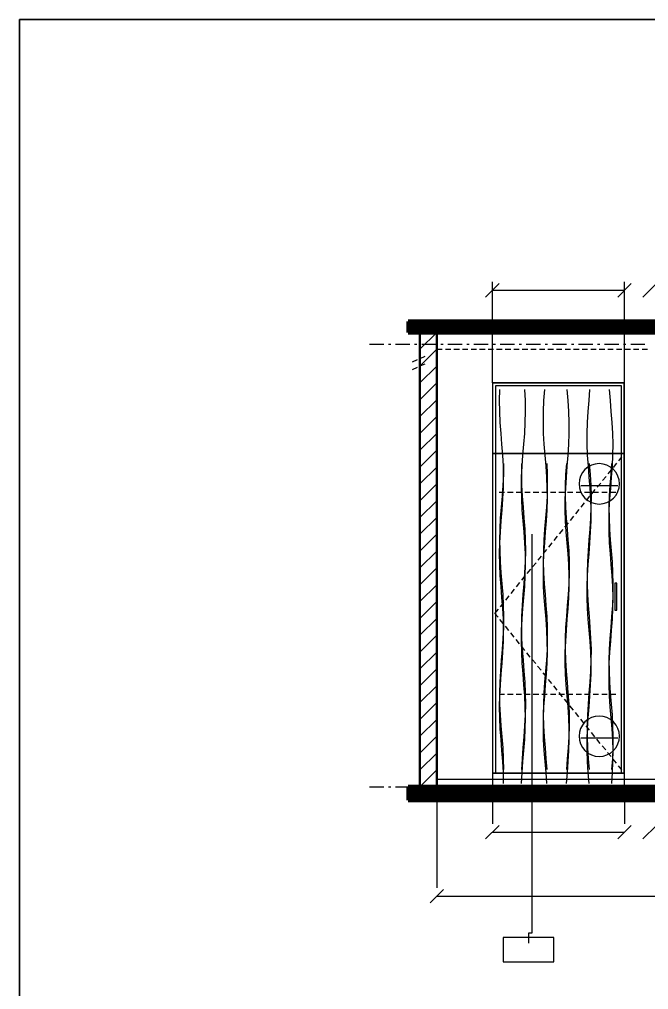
# Model space of a CAD drawing. Header units: millimetres. Extents: x -39780 to 216580, y 220 to 11660.
# Drawn here: x 100220 to 103958, y 5894 to 11660 of the extents above; entities that cross this region are included whole.
import ezdxf

# ---------------------------------------------------------------- set-up
doc = ezdxf.new("R2010")
doc.units = ezdxf.units.MM
for name, color, linetype, lineweight in [('AXIS', 8, 'CONTINUOUS', 9), ('BAND', 7, 'CONTINUOUS', 60), ('DETAIL', 7, 'CONTINUOUS', 18), ('DIM', 7, 'CONTINUOUS', 13), ('FRAME', 7, 'CONTINUOUS', 25), ('HATCH', 8, 'CONTINUOUS', 9), ('OPEN', 8, 'CONTINUOUS', 9), ('PENDING', 8, 'CONTINUOUS', 13), ('SYMBOL', 7, 'CONTINUOUS', 18), ('TAG', 7, 'CONTINUOUS', 13), ('WALL', 7, 'CONTINUOUS', 35), ('WOOD', 7, 'CONTINUOUS', 18)]:
    doc.layers.add(name, color=color, linetype=linetype, lineweight=lineweight)

msp = doc.modelspace()

# ---------------------------------------------------------------- linework, layer by layer
at = {"layer": 'AXIS'}
for p, q in [((102300, 9730), (102384.7, 9730)), ((102412.9, 9730), (102427, 9730)), ((102455.2, 9730), (102539.9, 9730)), ((102568.1, 9730), (102582.2, 9730)), ((102610.4, 9730), (102695.1, 9730)), ((102723.3, 9730), (102737.4, 9730)), ((102765.7, 9730), (102850.3, 9730)), ((102878.6, 9730), (102892.7, 9730)), ((102920.9, 9730), (103005.6, 9730)), ((103033.8, 9730), (103047.9, 9730)), ((103076.1, 9730), (103160.8, 9730)), ((103189, 9730), (103203.1, 9730)), ((103231.3, 9730), (103316, 9730)), ((103344.2, 9730), (103358.3, 9730)), ((103386.6, 9730), (103471.2, 9730)), ((103499.4, 9730), (103513.6, 9730)), ((103541.8, 9730), (103626.4, 9730)), ((103654.7, 9730), (103668.8, 9730)), ((103697, 9730), (103781.7, 9730)), ((103809.9, 9730), (103824, 9730)), ((103852.2, 9730), (103936.9, 9730)), ((102300, 7100), (102384.7, 7100)), ((102412.9, 7100), (102427, 7100)), ((102455.2, 7100), (102539.9, 7100)), ((102568.1, 7100), (102582.2, 7100)), ((102610.4, 7100), (102695.1, 7100)), ((102723.3, 7100), (102737.4, 7100)), ((102765.7, 7100), (102850.3, 7100)), ((102878.6, 7100), (102892.7, 7100)), ((102920.9, 7100), (103005.6, 7100)), ((103033.8, 7100), (103047.9, 7100)), ((103076.1, 7100), (103160.8, 7100)), ((103189, 7100), (103203.1, 7100)), ((103231.3, 7100), (103316, 7100)), ((103344.2, 7100), (103358.3, 7100)), ((103386.6, 7100), (103471.2, 7100)), ((103499.4, 7100), (103513.6, 7100)), ((103541.8, 7100), (103626.4, 7100)), ((103654.7, 7100), (103668.8, 7100)), ((103697, 7100), (103781.7, 7100)), ((103809.9, 7100), (103824, 7100)), ((103852.2, 7100), (103936.9, 7100))]:
    msp.add_line(p, q, dxfattribs=at)
at = {"layer": 'BAND'}
for p, q in [((108320, 9865), (102530, 9865)), ((102530, 9865), (102530, 9800)), ((102530, 9864), (108320, 9864)), ((102530, 9856), (108320, 9856)), ((102530, 9848), (108320, 9848)), ((102530, 9840), (108320, 9840)), ((102530, 9832), (108320, 9832)), ((102530, 9824), (108320, 9824)), ((102530, 9816), (108320, 9816)), ((102530, 9808), (108320, 9808)), ((102530, 9800), (108320, 9800)), ((102530, 9800), (108320, 9800)), ((102530, 7100), (108320, 7100)), ((108320, 7100), (102530, 7100)), ((102530, 7100), (102530, 7020)), ((102530, 7092), (108320, 7092)), ((102530, 7084), (108320, 7084)), ((102530, 7076), (108320, 7076)), ((102530, 7068), (108320, 7068)), ((102530, 7060), (108320, 7060)), ((102530, 7052), (108320, 7052)), ((102530, 7044), (108320, 7044)), ((102530, 7036), (108320, 7036)), ((102530, 7028), (108320, 7028)), ((102530, 7020), (108320, 7020)), ((102530, 7020), (108320, 7020))]:
    msp.add_line(p, q, dxfattribs=at)
at = {"layer": 'DETAIL'}
for p, q in [((103813.5, 9498.5), (103031.5, 9498.5)), ((103031.5, 9498.5), (103031.5, 9081.5)), ((103797, 9482), (103048, 9482)), ((103048, 9482), (103048, 7180)), ((103797, 7180), (103797, 9482)), ((103813.5, 9081.5), (103813.5, 9498.5)), ((103030, 9080), (103815, 9080)), ((103031.5, 9081.5), (103813.5, 9081.5)), ((103770.5, 8310), (103758.5, 8310)), ((103758.5, 8310), (103758.5, 8150)), ((103770.5, 8150), (103770.5, 8310)), ((103758.5, 8150), (103770.5, 8150)), ((103815, 7180), (103030, 7180)), ((103030, 7180), (103030, 7100)), ((103048, 7180), (103797, 7180)), ((103815, 7100), (103815, 7180)), ((102700, 7145), (108150, 7145)), ((103030, 7100), (103815, 7100))]:
    msp.add_line(p, q, dxfattribs=at)
at = {"layer": 'DIM'}
for p, q in [((102990, 10010), (103070, 10090)), ((103030, 9500), (103030, 10100)), ((103775, 10010), (103855, 10090)), ((103815, 9500), (103815, 10100)), ((103925, 10010), (104005, 10090)), ((103030, 10050), (103815, 10050)), ((102700, 7100), (102700, 6500)), ((103030, 7100), (103030, 6880)), ((103815, 7100), (103815, 6880)), ((102990, 6790), (103070, 6870)), ((103775, 6790), (103855, 6870)), ((103925, 6790), (104005, 6870)), ((103030, 6830), (103815, 6830)), ((102660, 6410), (102740, 6490)), ((102700, 6450), (108150, 6450))]:
    msp.add_line(p, q, dxfattribs=at)
at = {"layer": 'FRAME'}
for p, q in [((116580, 11660), (100220, 11660)), ((100220, 11660), (100220, 220))]:
    msp.add_line(p, q, dxfattribs=at)
at = {"layer": 'HATCH'}
for p, q in [((102600, 9700), (102700, 9800)), ((102600, 9600), (102700, 9700)), ((102600, 9500), (102700, 9600)), ((102600, 9400), (102700, 9500)), ((103073, 9395), (103074.4, 9460)), ((103226, 9395), (103222.9, 9460)), ((103336.5, 9395), (103341, 9460)), ((103479.9, 9395), (103474.7, 9460)), ((103604.4, 9395), (103609.7, 9460)), ((103731.2, 9395), (103726.6, 9460)), ((102600, 9300), (102700, 9400)), ((103074, 9330), (103073, 9395)), ((103227, 9330), (103226, 9395)), ((103333.7, 9330), (103336.5, 9395)), ((103484.2, 9330), (103479.9, 9395)), ((103599.3, 9330), (103604.4, 9395)), ((103736.5, 9330), (103731.2, 9395)), ((102600, 9200), (102700, 9300)), ((103077.2, 9265), (103074, 9330)), ((103225.6, 9265), (103227, 9330)), ((103333.1, 9265), (103333.7, 9330)), ((103486.6, 9265), (103484.2, 9330)), ((103595.3, 9265), (103599.3, 9330)), ((103741.5, 9265), (103736.5, 9330)), ((103081.9, 9200), (103077.2, 9265)), ((103222.1, 9200), (103225.6, 9265)), ((103334.9, 9200), (103333.1, 9265)), ((103486.8, 9200), (103486.6, 9265)), ((103593.2, 9200), (103595.3, 9265)), ((103745.2, 9200), (103741.5, 9265)), ((102600, 9100), (102700, 9200)), ((103087.2, 9135), (103081.9, 9200)), ((103217.2, 9135), (103222.1, 9200)), ((103338.7, 9135), (103334.9, 9200)), ((103484.6, 9135), (103486.8, 9200)), ((103593.4, 9135), (103593.2, 9200)), ((103746.9, 9135), (103745.2, 9200)), ((103092.1, 9070), (103087.2, 9135)), ((103211.9, 9070), (103217.2, 9135)), ((103343.7, 9070), (103338.7, 9135)), ((103480.5, 9070), (103484.6, 9135)), ((103596, 9070), (103593.4, 9135)), ((103746.3, 9070), (103746.9, 9135)), ((102600, 9000), (102700, 9100)), ((103095.6, 9005), (103092.1, 9070)), ((103207.2, 9005), (103211.9, 9070)), ((103349, 9005), (103343.7, 9070)), ((103475.4, 9005), (103480.5, 9070)), ((103600.3, 9005), (103596, 9070)), ((103743.4, 9005), (103746.3, 9070)), ((102600, 8900), (102700, 9000)), ((103097, 8940), (103095.6, 9005)), ((103097.5, 8956.5), (103098.5, 9021.5)), ((103204, 8940), (103207.2, 9005)), ((103204.5, 8956.5), (103205.5, 9021.5)), ((103353.5, 8940), (103349, 9005)), ((103357.8, 8956.5), (103355, 9021.5)), ((103467.4, 8956.5), (103471.7, 9021.5)), ((103470.2, 8940), (103475.4, 9005)), ((103605.5, 8940), (103600.3, 9005)), ((103612.2, 8956.5), (103607, 9021.5)), ((103735.1, 8956.5), (103740.4, 9021.5)), ((103738.9, 8940), (103743.4, 9005)), ((103094.4, 8891.5), (103097.5, 8956.5)), ((103096, 8875), (103097, 8940)), ((103203, 8875), (103204, 8940)), ((103205.9, 8891.5), (103204.5, 8956.5)), ((103356.3, 8875), (103353.5, 8940)), ((103358.4, 8891.5), (103357.8, 8956.5)), ((103464.9, 8891.5), (103467.4, 8956.5)), ((103465.9, 8875), (103470.2, 8940)), ((103610.7, 8875), (103605.5, 8940)), ((103616.2, 8891.5), (103612.2, 8956.5)), ((103730, 8891.5), (103735.1, 8956.5)), ((103733.6, 8875), (103738.9, 8940)), ((102600, 8800), (102700, 8900)), ((103089.6, 8826.5), (103094.4, 8891.5)), ((103209.4, 8826.5), (103205.9, 8891.5)), ((103356.7, 8826.5), (103358.4, 8891.5)), ((103464.7, 8826.5), (103464.9, 8891.5)), ((103618.3, 8826.5), (103616.2, 8891.5)), ((103726.3, 8826.5), (103730, 8891.5)), ((103084.3, 8761.5), (103089.6, 8826.5)), ((103092.9, 8810), (103096, 8875)), ((103204.4, 8810), (103203, 8875)), ((103214.3, 8761.5), (103209.4, 8826.5)), ((103352.9, 8761.5), (103356.7, 8826.5)), ((103356.9, 8810), (103356.3, 8875)), ((103463.4, 8810), (103465.9, 8875)), ((103466.9, 8761.5), (103464.7, 8826.5)), ((103614.7, 8810), (103610.7, 8875)), ((103618.1, 8761.5), (103618.3, 8826.5)), ((103724.6, 8761.5), (103726.3, 8826.5)), ((103728.5, 8810), (103733.6, 8875)), ((102600, 8700), (102700, 8800)), ((103088.1, 8745), (103092.9, 8810)), ((103207.9, 8745), (103204.4, 8810)), ((103355.2, 8745), (103356.9, 8810)), ((103463.2, 8745), (103463.4, 8810)), ((103616.8, 8745), (103614.7, 8810)), ((103724.8, 8745), (103728.5, 8810)), ((103079.4, 8696.5), (103084.3, 8761.5)), ((103082.8, 8680), (103088.1, 8745)), ((103212.8, 8680), (103207.9, 8745)), ((103219.6, 8696.5), (103214.3, 8761.5)), ((103347.8, 8696.5), (103352.9, 8761.5)), ((103351.4, 8680), (103355.2, 8745)), ((103465.4, 8680), (103463.2, 8745)), ((103470.9, 8696.5), (103466.9, 8761.5)), ((103615.6, 8696.5), (103618.1, 8761.5)), ((103616.6, 8680), (103616.8, 8745)), ((103723.1, 8680), (103724.8, 8745)), ((103725.2, 8696.5), (103724.6, 8761.5)), ((102600, 8600), (102700, 8700)), ((103075.9, 8631.5), (103079.4, 8696.5)), ((103077.9, 8615), (103082.8, 8680)), ((103218.1, 8615), (103212.8, 8680)), ((103224.3, 8631.5), (103219.6, 8696.5)), ((103342.5, 8631.5), (103347.8, 8696.5)), ((103346.3, 8615), (103351.4, 8680)), ((103469.4, 8615), (103465.4, 8680)), ((103476.1, 8631.5), (103470.9, 8696.5)), ((103611.3, 8631.5), (103615.6, 8696.5)), ((103614.1, 8615), (103616.6, 8680)), ((103723.7, 8615), (103723.1, 8680)), ((103728.1, 8631.5), (103725.2, 8696.5)), ((102600, 8500), (102700, 8600)), ((103074.4, 8550), (103077.9, 8615)), ((103074.5, 8566.5), (103075.9, 8631.5)), ((103222.8, 8550), (103218.1, 8615)), ((103227.5, 8566.5), (103224.3, 8631.5)), ((103338, 8566.5), (103342.5, 8631.5)), ((103341, 8550), (103346.3, 8615)), ((103474.6, 8550), (103469.4, 8615)), ((103481.3, 8566.5), (103476.1, 8631.5)), ((103606, 8566.5), (103611.3, 8631.5)), ((103609.8, 8550), (103614.1, 8615)), ((103726.6, 8550), (103723.7, 8615)), ((103732.6, 8566.5), (103728.1, 8631.5)), ((103073, 8485), (103074.4, 8550)), ((103075.5, 8501.5), (103074.5, 8566.5)), ((103226, 8485), (103222.8, 8550)), ((103228.5, 8501.5), (103227.5, 8566.5)), ((103335.2, 8501.5), (103338, 8566.5)), ((103336.5, 8485), (103341, 8550)), ((103479.8, 8485), (103474.6, 8550)), ((103485.6, 8501.5), (103481.3, 8566.5)), ((103600.9, 8501.5), (103606, 8566.5)), ((103604.5, 8485), (103609.8, 8550)), ((103731.1, 8485), (103726.6, 8550)), ((103737.9, 8501.5), (103732.6, 8566.5)), ((102600, 8400), (102700, 8500)), ((103074, 8420), (103073, 8485)), ((103078.6, 8436.5), (103075.5, 8501.5)), ((103227, 8420), (103226, 8485)), ((103227.1, 8436.5), (103228.5, 8501.5)), ((103333.7, 8420), (103336.5, 8485)), ((103334.6, 8436.5), (103335.2, 8501.5)), ((103484.1, 8420), (103479.8, 8485)), ((103488.1, 8436.5), (103485.6, 8501.5)), ((103596.8, 8436.5), (103600.9, 8501.5)), ((103599.4, 8420), (103604.5, 8485)), ((103736.4, 8420), (103731.1, 8485)), ((103742.9, 8436.5), (103737.9, 8501.5)), ((103077.1, 8355), (103074, 8420)), ((103083.3, 8371.5), (103078.6, 8436.5)), ((103223.7, 8371.5), (103227.1, 8436.5)), ((103225.6, 8355), (103227, 8420)), ((103333.1, 8355), (103333.7, 8420)), ((103336.3, 8371.5), (103334.6, 8436.5)), ((103486.6, 8355), (103484.1, 8420)), ((103488.3, 8371.5), (103488.1, 8436.5)), ((103594.7, 8371.5), (103596.8, 8436.5)), ((103595.3, 8355), (103599.4, 8420)), ((103741.4, 8355), (103736.4, 8420)), ((103746.7, 8371.5), (103742.9, 8436.5)), ((102600, 8300), (102700, 8400)), ((103088.6, 8306.5), (103083.3, 8371.5)), ((103218.8, 8306.5), (103223.7, 8371.5)), ((103340.1, 8306.5), (103336.3, 8371.5)), ((103486.2, 8306.5), (103488.3, 8371.5)), ((103594.9, 8306.5), (103594.7, 8371.5)), ((103748.4, 8306.5), (103746.7, 8371.5)), ((103081.8, 8290), (103077.1, 8355)), ((103093.5, 8241.5), (103088.6, 8306.5)), ((103213.5, 8241.5), (103218.8, 8306.5)), ((103222.2, 8290), (103225.6, 8355)), ((103334.8, 8290), (103333.1, 8355)), ((103345.1, 8241.5), (103340.1, 8306.5)), ((103482.1, 8241.5), (103486.2, 8306.5)), ((103486.8, 8290), (103486.6, 8355)), ((103593.2, 8290), (103595.3, 8355)), ((103597.4, 8241.5), (103594.9, 8306.5)), ((103745.2, 8290), (103741.4, 8355)), ((103747.8, 8241.5), (103748.4, 8306.5)), ((102600, 8200), (102700, 8300)), ((103087.1, 8225), (103081.8, 8290)), ((103217.3, 8225), (103222.2, 8290)), ((103338.6, 8225), (103334.8, 8290)), ((103484.7, 8225), (103486.8, 8290)), ((103593.4, 8225), (103593.2, 8290)), ((103746.9, 8225), (103745.2, 8290)), ((102600, 8100), (102700, 8200)), ((103092, 8160), (103087.1, 8225)), ((103097.1, 8176.5), (103093.5, 8241.5)), ((103208.7, 8176.5), (103213.5, 8241.5)), ((103212, 8160), (103217.3, 8225)), ((103343.6, 8160), (103338.6, 8225)), ((103350.4, 8176.5), (103345.1, 8241.5)), ((103477, 8176.5), (103482.1, 8241.5)), ((103480.6, 8160), (103484.7, 8225)), ((103595.9, 8160), (103593.4, 8225)), ((103601.7, 8176.5), (103597.4, 8241.5)), ((103745, 8176.5), (103747.8, 8241.5)), ((103746.3, 8160), (103746.9, 8225)), ((103095.6, 8095), (103092, 8160)), ((103098.5, 8111.5), (103097.1, 8176.5)), ((103205.5, 8111.5), (103208.7, 8176.5)), ((103207.2, 8095), (103212, 8160)), ((103348.9, 8095), (103343.6, 8160)), ((103354.9, 8111.5), (103350.4, 8176.5)), ((103471.7, 8111.5), (103477, 8176.5)), ((103475.5, 8095), (103480.6, 8160)), ((103600.2, 8095), (103595.9, 8160)), ((103606.9, 8111.5), (103601.7, 8176.5)), ((103740.4, 8111.5), (103745, 8176.5)), ((103743.5, 8095), (103746.3, 8160)), ((102600, 8000), (102700, 8100)), ((103097, 8030), (103095.6, 8095)), ((103097.5, 8046.5), (103098.5, 8111.5)), ((103204, 8030), (103207.2, 8095)), ((103204.5, 8046.5), (103205.5, 8111.5)), ((103353.4, 8030), (103348.9, 8095)), ((103357.8, 8046.5), (103354.9, 8111.5)), ((103467.4, 8046.5), (103471.7, 8111.5)), ((103470.2, 8030), (103475.5, 8095)), ((103605.4, 8030), (103600.2, 8095)), ((103612.1, 8046.5), (103606.9, 8111.5)), ((103735.1, 8046.5), (103740.4, 8111.5)), ((103738.9, 8030), (103743.5, 8095)), ((103094.4, 7981.5), (103097.5, 8046.5)), ((103096, 7965), (103097, 8030)), ((103203, 7965), (103204, 8030)), ((103205.8, 7981.5), (103204.5, 8046.5)), ((103356.3, 7965), (103353.4, 8030)), ((103358.4, 7981.5), (103357.8, 8046.5)), ((103464.9, 7981.5), (103467.4, 8046.5)), ((103465.9, 7965), (103470.2, 8030)), ((103610.6, 7965), (103605.4, 8030)), ((103616.1, 7981.5), (103612.1, 8046.5)), ((103730.1, 7981.5), (103735.1, 8046.5)), ((103733.6, 7965), (103738.9, 8030)), ((102600, 7900), (102700, 8000)), ((103089.7, 7916.5), (103094.4, 7981.5)), ((103092.9, 7900), (103096, 7965)), ((103204.3, 7900), (103203, 7965)), ((103209.3, 7916.5), (103205.8, 7981.5)), ((103356.9, 7900), (103356.3, 7965)), ((103356.7, 7916.5), (103358.4, 7981.5)), ((103463.4, 7900), (103465.9, 7965)), ((103464.7, 7916.5), (103464.9, 7981.5)), ((103614.6, 7900), (103610.6, 7965)), ((103618.3, 7916.5), (103616.1, 7981.5)), ((103726.3, 7916.5), (103730.1, 7981.5)), ((103728.6, 7900), (103733.6, 7965)), ((102600, 7800), (102700, 7900)), ((103084.4, 7851.5), (103089.7, 7916.5)), ((103088.2, 7835), (103092.9, 7900)), ((103207.8, 7835), (103204.3, 7900)), ((103214.2, 7851.5), (103209.3, 7916.5)), ((103353, 7851.5), (103356.7, 7916.5)), ((103355.2, 7835), (103356.9, 7900)), ((103463.2, 7835), (103463.4, 7900)), ((103466.8, 7851.5), (103464.7, 7916.5)), ((103616.8, 7835), (103614.6, 7900)), ((103618.1, 7851.5), (103618.3, 7916.5)), ((103724.6, 7851.5), (103726.3, 7916.5)), ((103724.8, 7835), (103728.6, 7900)), ((103079.5, 7786.5), (103084.4, 7851.5)), ((103219.5, 7786.5), (103214.2, 7851.5)), ((103347.9, 7786.5), (103353, 7851.5)), ((103470.8, 7786.5), (103466.8, 7851.5)), ((103615.6, 7786.5), (103618.1, 7851.5)), ((103725.2, 7786.5), (103724.6, 7851.5)), ((102600, 7700), (102700, 7800)), ((103076, 7721.5), (103079.5, 7786.5)), ((103082.9, 7770), (103088.2, 7835)), ((103212.7, 7770), (103207.8, 7835)), ((103224.2, 7721.5), (103219.5, 7786.5)), ((103342.6, 7721.5), (103347.9, 7786.5)), ((103351.5, 7770), (103355.2, 7835)), ((103465.3, 7770), (103463.2, 7835)), ((103476, 7721.5), (103470.8, 7786.5)), ((103611.3, 7721.5), (103615.6, 7786.5)), ((103616.6, 7770), (103616.8, 7835)), ((103723.1, 7770), (103724.8, 7835)), ((103728, 7721.5), (103725.2, 7786.5)), ((103078, 7705), (103082.9, 7770)), ((103218, 7705), (103212.7, 7770)), ((103346.4, 7705), (103351.5, 7770)), ((103469.3, 7705), (103465.3, 7770)), ((103614.1, 7705), (103616.6, 7770)), ((103723.7, 7705), (103723.1, 7770)), ((102600, 7600), (102700, 7700)), ((103074.5, 7656.5), (103076, 7721.5)), ((103074.5, 7640), (103078, 7705)), ((103222.7, 7640), (103218, 7705)), ((103227.4, 7656.5), (103224.2, 7721.5)), ((103338.1, 7656.5), (103342.6, 7721.5)), ((103341.1, 7640), (103346.4, 7705)), ((103474.5, 7640), (103469.3, 7705)), ((103481.2, 7656.5), (103476, 7721.5)), ((103606.1, 7656.5), (103611.3, 7721.5)), ((103609.8, 7640), (103614.1, 7705)), ((103726.5, 7640), (103723.7, 7705)), ((103732.5, 7656.5), (103728, 7721.5)), ((103073, 7575), (103074.5, 7640)), ((103075.4, 7591.5), (103074.5, 7656.5)), ((103225.9, 7575), (103222.7, 7640)), ((103228.5, 7591.5), (103227.4, 7656.5)), ((103335.2, 7591.5), (103338.1, 7656.5)), ((103336.6, 7575), (103341.1, 7640)), ((103479.7, 7575), (103474.5, 7640)), ((103485.5, 7591.5), (103481.2, 7656.5)), ((103600.9, 7591.5), (103606.1, 7656.5)), ((103604.6, 7575), (103609.8, 7640)), ((103731, 7575), (103726.5, 7640)), ((103737.8, 7591.5), (103732.5, 7656.5)), ((102600, 7500), (102700, 7600)), ((103073.9, 7510), (103073, 7575)), ((103078.5, 7526.5), (103075.4, 7591.5)), ((103227, 7510), (103225.9, 7575)), ((103227.2, 7526.5), (103228.5, 7591.5)), ((103333.7, 7510), (103336.6, 7575)), ((103334.6, 7526.5), (103335.2, 7591.5)), ((103484, 7510), (103479.7, 7575)), ((103488.1, 7526.5), (103485.5, 7591.5)), ((103596.9, 7526.5), (103600.9, 7591.5)), ((103599.4, 7510), (103604.6, 7575)), ((103736.3, 7510), (103731, 7575)), ((103742.9, 7526.5), (103737.8, 7591.5)), ((102600, 7400), (102700, 7500)), ((103077, 7445), (103073.9, 7510)), ((103083.2, 7461.5), (103078.5, 7526.5)), ((103223.7, 7461.5), (103227.2, 7526.5)), ((103225.7, 7445), (103227, 7510)), ((103333.1, 7445), (103333.7, 7510)), ((103336.3, 7461.5), (103334.6, 7526.5)), ((103486.6, 7445), (103484, 7510)), ((103488.3, 7461.5), (103488.1, 7526.5)), ((103594.7, 7461.5), (103596.9, 7526.5)), ((103595.4, 7445), (103599.4, 7510)), ((103741.4, 7445), (103736.3, 7510)), ((103746.6, 7461.5), (103742.9, 7526.5)), ((103081.7, 7380), (103077, 7445)), ((103088.6, 7396.5), (103083.2, 7461.5)), ((103218.9, 7396.5), (103223.7, 7461.5)), ((103222.2, 7380), (103225.7, 7445)), ((103334.8, 7380), (103333.1, 7445)), ((103340, 7396.5), (103336.3, 7461.5)), ((103486.2, 7396.5), (103488.3, 7461.5)), ((103486.8, 7380), (103486.6, 7445)), ((103593.2, 7380), (103595.4, 7445)), ((103594.9, 7396.5), (103594.7, 7461.5)), ((103745.1, 7380), (103741.4, 7445)), ((103748.4, 7396.5), (103746.6, 7461.5)), ((102600, 7300), (102700, 7400)), ((103087.1, 7315), (103081.7, 7380)), ((103093.5, 7331.5), (103088.6, 7396.5)), ((103213.5, 7331.5), (103218.9, 7396.5)), ((103217.4, 7315), (103222.2, 7380)), ((103338.5, 7315), (103334.8, 7380)), ((103345, 7331.5), (103340, 7396.5)), ((103482.2, 7331.5), (103486.2, 7396.5)), ((103484.7, 7315), (103486.8, 7380)), ((103593.4, 7315), (103593.2, 7380)), ((103597.4, 7331.5), (103594.9, 7396.5)), ((103746.9, 7315), (103745.1, 7380)), ((103747.8, 7331.5), (103748.4, 7396.5)), ((103097, 7266.5), (103093.5, 7331.5)), ((103208.8, 7266.5), (103213.5, 7331.5)), ((103350.3, 7266.5), (103345, 7331.5)), ((103477.1, 7266.5), (103482.2, 7331.5)), ((103601.6, 7266.5), (103597.4, 7331.5)), ((103745, 7266.5), (103747.8, 7331.5)), ((102600, 7200), (102700, 7300)), ((103092, 7250), (103087.1, 7315)), ((103098.5, 7201.5), (103097, 7266.5)), ((103205.6, 7201.5), (103208.8, 7266.5)), ((103212, 7250), (103217.4, 7315)), ((103343.5, 7250), (103338.5, 7315)), ((103354.9, 7201.5), (103350.3, 7266.5)), ((103471.8, 7201.5), (103477.1, 7266.5)), ((103480.7, 7250), (103484.7, 7315)), ((103595.9, 7250), (103593.4, 7315)), ((103606.9, 7201.5), (103601.6, 7266.5)), ((103740.5, 7201.5), (103745, 7266.5)), ((103746.3, 7250), (103746.9, 7315)), ((103095.5, 7185), (103092, 7250)), ((103207.3, 7185), (103212, 7250)), ((103348.8, 7185), (103343.5, 7250)), ((103475.6, 7185), (103480.7, 7250)), ((103600.1, 7185), (103595.9, 7250)), ((103743.5, 7185), (103746.3, 7250)), ((102600, 7100), (102700, 7200)), ((103097, 7120), (103095.5, 7185)), ((103204.1, 7120), (103207.3, 7185)), ((103353.4, 7120), (103348.8, 7185)), ((103470.3, 7120), (103475.6, 7185)), ((103605.4, 7120), (103600.1, 7185)), ((103739, 7120), (103743.5, 7185))]:
    msp.add_line(p, q, dxfattribs=at)
at = {"layer": 'OPEN'}
for p, q in [((103781.3, 9037.6), (103799.5, 9060)), ((103749.3, 8998.1), (103769.8, 9023.3)), ((103685.4, 8919.2), (103705.8, 8944.4)), ((103717.3, 8958.7), (103737.8, 8983.9)), ((103653.4, 8879.7), (103673.8, 8905)), ((103070, 8850), (103102.5, 8850)), ((103120.8, 8850), (103153.3, 8850)), ((103171.6, 8850), (103204.1, 8850)), ((103222.4, 8850), (103254.9, 8850)), ((103273.2, 8850), (103305.7, 8850)), ((103324, 8850), (103356.5, 8850)), ((103374.8, 8850), (103407.3, 8850)), ((103425.6, 8850), (103458.1, 8850)), ((103476.4, 8850), (103508.9, 8850)), ((103527.2, 8850), (103559.7, 8850)), ((103578, 8850), (103610.5, 8850)), ((103589.4, 8800.8), (103609.8, 8826)), ((103621.4, 8840.3), (103641.8, 8865.5)), ((103628.8, 8850), (103661.3, 8850)), ((103679.6, 8850), (103712.1, 8850)), ((103730.4, 8850), (103762.9, 8850)), ((103557.4, 8761.4), (103577.8, 8786.6)), ((103493.4, 8682.4), (103513.8, 8707.7)), ((103525.4, 8721.9), (103545.8, 8747.1)), ((103461.4, 8643), (103481.8, 8668.2)), ((103429.4, 8603.5), (103449.9, 8628.7)), ((103365.4, 8524.6), (103385.9, 8549.8)), ((103397.4, 8564.1), (103417.9, 8589.3)), ((103333.4, 8485.1), (103353.9, 8510.4)), ((103269.4, 8406.2), (103289.9, 8431.4)), ((103301.4, 8445.7), (103321.9, 8470.9)), ((103237.5, 8366.8), (103257.9, 8392)), ((103173.5, 8287.8), (103193.9, 8313.1)), ((103205.5, 8327.3), (103225.9, 8352.5)), ((103141.5, 8248.4), (103161.9, 8273.6)), ((103077.5, 8169.5), (103097.9, 8194.7)), ((103109.5, 8208.9), (103129.9, 8234.1)), ((103045.5, 8130), (103065.9, 8155.2)), ((103063.7, 8107.6), (103045.5, 8130)), ((103095.7, 8068.1), (103075.2, 8093.3)), ((103127.7, 8028.7), (103107.2, 8053.9)), ((103159.6, 7989.2), (103139.2, 8014.4)), ((103191.6, 7949.7), (103171.2, 7975)), ((103223.6, 7910.3), (103203.2, 7935.5)), ((103255.6, 7870.8), (103235.2, 7896)), ((103287.6, 7831.4), (103267.2, 7856.6)), ((103319.6, 7791.9), (103299.2, 7817.1)), ((103351.6, 7752.4), (103331.2, 7777.7)), ((103383.6, 7713), (103363.2, 7738.2)), ((103415.6, 7673.5), (103395.1, 7698.7)), ((103070, 7650), (103102.5, 7650)), ((103120.8, 7650), (103153.3, 7650)), ((103171.6, 7650), (103204.1, 7650)), ((103222.4, 7650), (103254.9, 7650)), ((103273.2, 7650), (103305.7, 7650)), ((103324, 7650), (103356.5, 7650)), ((103374.8, 7650), (103407.3, 7650)), ((103425.6, 7650), (103458.1, 7650)), ((103447.6, 7634.1), (103427.1, 7659.3)), ((103479.6, 7594.6), (103459.1, 7619.8)), ((103476.4, 7650), (103508.9, 7650)), ((103527.2, 7650), (103559.7, 7650)), ((103578, 7650), (103610.5, 7650)), ((103628.8, 7650), (103661.3, 7650)), ((103679.6, 7650), (103712.1, 7650)), ((103730.4, 7650), (103762.9, 7650)), ((103511.6, 7555.1), (103491.1, 7580.4)), ((103543.6, 7515.7), (103523.1, 7540.9)), ((103575.6, 7476.2), (103555.1, 7501.4)), ((103607.5, 7436.8), (103587.1, 7462)), ((103639.5, 7397.3), (103619.1, 7422.5)), ((103671.5, 7357.8), (103651.1, 7383.1)), ((103703.5, 7318.4), (103683.1, 7343.6)), ((103735.5, 7278.9), (103715.1, 7304.1)), ((103767.5, 7239.5), (103747.1, 7264.7)), ((103799.5, 7200), (103779.1, 7225.2))]:
    msp.add_line(p, q, dxfattribs=at)
at = {"layer": 'PENDING'}
for p, q in [((102700, 9700), (102732.5, 9700)), ((102750.8, 9700), (102783.3, 9700)), ((102801.6, 9700), (102834.1, 9700)), ((102852.4, 9700), (102884.9, 9700)), ((102903.2, 9700), (102935.7, 9700)), ((102954, 9700), (102986.5, 9700)), ((103004.8, 9700), (103037.3, 9700)), ((103055.6, 9700), (103088.1, 9700)), ((103106.4, 9700), (103138.9, 9700)), ((103157.2, 9700), (103189.7, 9700)), ((103208, 9700), (103240.5, 9700)), ((103258.8, 9700), (103291.3, 9700)), ((103309.6, 9700), (103342.1, 9700)), ((103360.4, 9700), (103392.9, 9700)), ((103411.2, 9700), (103443.7, 9700)), ((103462, 9700), (103494.5, 9700)), ((103512.8, 9700), (103545.3, 9700)), ((103563.6, 9700), (103596.1, 9700)), ((103614.4, 9700), (103646.9, 9700)), ((103665.2, 9700), (103697.7, 9700)), ((103716, 9700), (103748.5, 9700)), ((103766.8, 9700), (103799.3, 9700)), ((103817.6, 9700), (103850.1, 9700)), ((103868.4, 9700), (103900.9, 9700)), ((103919.2, 9700), (103951.7, 9700)), ((102555, 9625), (102584.7, 9638.2)), ((102601.4, 9645.6), (102631.1, 9658.8)), ((102555, 9580), (102584.7, 9593.2)), ((102601.4, 9600.6), (102631.1, 9613.8))]:
    msp.add_line(p, q, dxfattribs=at)
at = {"layer": 'SYMBOL'}
for p, q in [((103598.3, 8999.8), (103580.1, 8984.9)), ((103619.1, 9010.9), (103598.3, 8999.8)), ((103641.6, 9017.7), (103619.1, 9010.9)), ((103665, 9020), (103641.6, 9017.7)), ((103688.4, 9017.7), (103665, 9020)), ((103710.9, 9010.9), (103688.4, 9017.7)), ((103731.7, 8999.8), (103710.9, 9010.9)), ((103749.9, 8984.9), (103731.7, 8999.8)), ((103554.1, 8945.9), (103547.3, 8923.4)), ((103565.2, 8966.7), (103554.1, 8945.9)), ((103580.1, 8984.9), (103565.2, 8966.7)), ((103764.8, 8966.7), (103749.9, 8984.9)), ((103775.9, 8945.9), (103764.8, 8966.7)), ((103782.7, 8923.4), (103775.9, 8945.9)), ((103547.3, 8923.4), (103545, 8900)), ((103545, 8900), (103547.3, 8876.6)), ((103555, 8890), (103775, 8890)), ((103785, 8900), (103782.7, 8923.4)), ((103782.7, 8876.6), (103785, 8900)), ((103547.3, 8876.6), (103554.1, 8854.1)), ((103554.1, 8854.1), (103565.2, 8833.3)), ((103565.2, 8833.3), (103580.1, 8815.1)), ((103749.9, 8815.1), (103764.8, 8833.3)), ((103764.8, 8833.3), (103775.9, 8854.1)), ((103775.9, 8854.1), (103782.7, 8876.6)), ((103580.1, 8815.1), (103598.3, 8800.2)), ((103598.3, 8800.2), (103619.1, 8789.1)), ((103619.1, 8789.1), (103641.6, 8782.3)), ((103641.6, 8782.3), (103665, 8780)), ((103665, 8780), (103688.4, 8782.3)), ((103688.4, 8782.3), (103710.9, 8789.1)), ((103710.9, 8789.1), (103731.7, 8800.2)), ((103731.7, 8800.2), (103749.9, 8815.1)), ((103598.3, 7499.8), (103580.1, 7484.9)), ((103619.1, 7510.9), (103598.3, 7499.8)), ((103641.6, 7517.7), (103619.1, 7510.9)), ((103665, 7520), (103641.6, 7517.7)), ((103688.4, 7517.7), (103665, 7520)), ((103710.9, 7510.9), (103688.4, 7517.7)), ((103731.7, 7499.8), (103710.9, 7510.9)), ((103749.9, 7484.9), (103731.7, 7499.8)), ((103554.1, 7445.9), (103547.3, 7423.4)), ((103565.2, 7466.7), (103554.1, 7445.9)), ((103580.1, 7484.9), (103565.2, 7466.7)), ((103764.8, 7466.7), (103749.9, 7484.9)), ((103775.9, 7445.9), (103764.8, 7466.7)), ((103782.7, 7423.4), (103775.9, 7445.9)), ((103547.3, 7423.4), (103545, 7400)), ((103545, 7400), (103547.3, 7376.6)), ((103555, 7390), (103775, 7390)), ((103785, 7400), (103782.7, 7423.4)), ((103782.7, 7376.6), (103785, 7400)), ((103547.3, 7376.6), (103554.1, 7354.1)), ((103554.1, 7354.1), (103565.2, 7333.3)), ((103565.2, 7333.3), (103580.1, 7315.1)), ((103749.9, 7315.1), (103764.8, 7333.3)), ((103764.8, 7333.3), (103775.9, 7354.1)), ((103775.9, 7354.1), (103782.7, 7376.6)), ((103580.1, 7315.1), (103598.3, 7300.2)), ((103598.3, 7300.2), (103619.1, 7289.1)), ((103619.1, 7289.1), (103641.6, 7282.3)), ((103641.6, 7282.3), (103665, 7280)), ((103665, 7280), (103688.4, 7282.3)), ((103688.4, 7282.3), (103710.9, 7289.1)), ((103710.9, 7289.1), (103731.7, 7300.2)), ((103731.7, 7300.2), (103749.9, 7315.1))]:
    msp.add_line(p, q, dxfattribs=at)
at = {"layer": 'TAG'}
for p, q in [((103265.5, 8600), (103265.5, 6230)), ((103265.5, 6230), (103245, 6230)), ((103245, 6230), (103245, 6170)), ((103395, 6205), (103095, 6205)), ((103095, 6205), (103095, 6060)), ((103395, 6060), (103395, 6205)), ((103095, 6060), (103395, 6060))]:
    msp.add_line(p, q, dxfattribs=at)
at = {"layer": 'WALL'}
for p, q in [((102700, 9800), (102600, 9800)), ((102600, 9800), (102600, 7100)), ((102700, 7100), (102700, 9800)), ((102600, 7100), (102700, 7100))]:
    msp.add_line(p, q, dxfattribs=at)
at = {"layer": 'WOOD'}
for p, q in [((103815, 9500), (103030, 9500)), ((103030, 9500), (103030, 7100)), ((103815, 7100), (103815, 9500)), ((103813.5, 9078.5), (103031.5, 9078.5)), ((103031.5, 9078.5), (103031.5, 7181.5)), ((103813.5, 7181.5), (103813.5, 9078.5)), ((103031.5, 7181.5), (103813.5, 7181.5)), ((103030, 7100), (103815, 7100))]:
    msp.add_line(p, q, dxfattribs=at)

doc.saveas('drawing.dxf')
